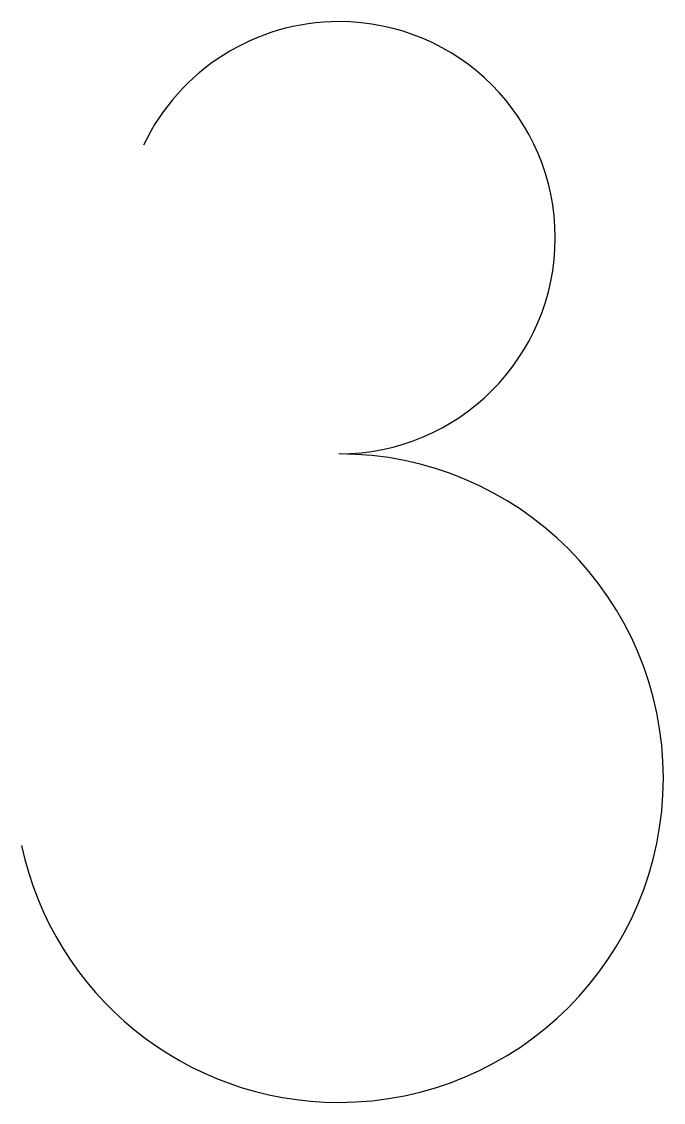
# Model space of a CAD drawing. Extents: x 3 to 300, y 0 to 500.
import ezdxf

# ---------------------------------------------------------------- set-up
doc = ezdxf.new("R2010")
doc.units = 0
doc.layers.get('0').update_dxf_attribs({"linetype": 'CONTINUOUS'})

msp = doc.modelspace()

# ---------------------------------------------------------------- linework, layer by layer
for centre, radius, start, end in [((150, 400), 100, 270, 90), ((150, 400), 100, 90, 154.623), ((150, 150), 150, 270, 90), ((150, 150), 150, 191.9828, 270)]:
    msp.add_arc(centre, radius, start, end)

doc.saveas('drawing.dxf')
